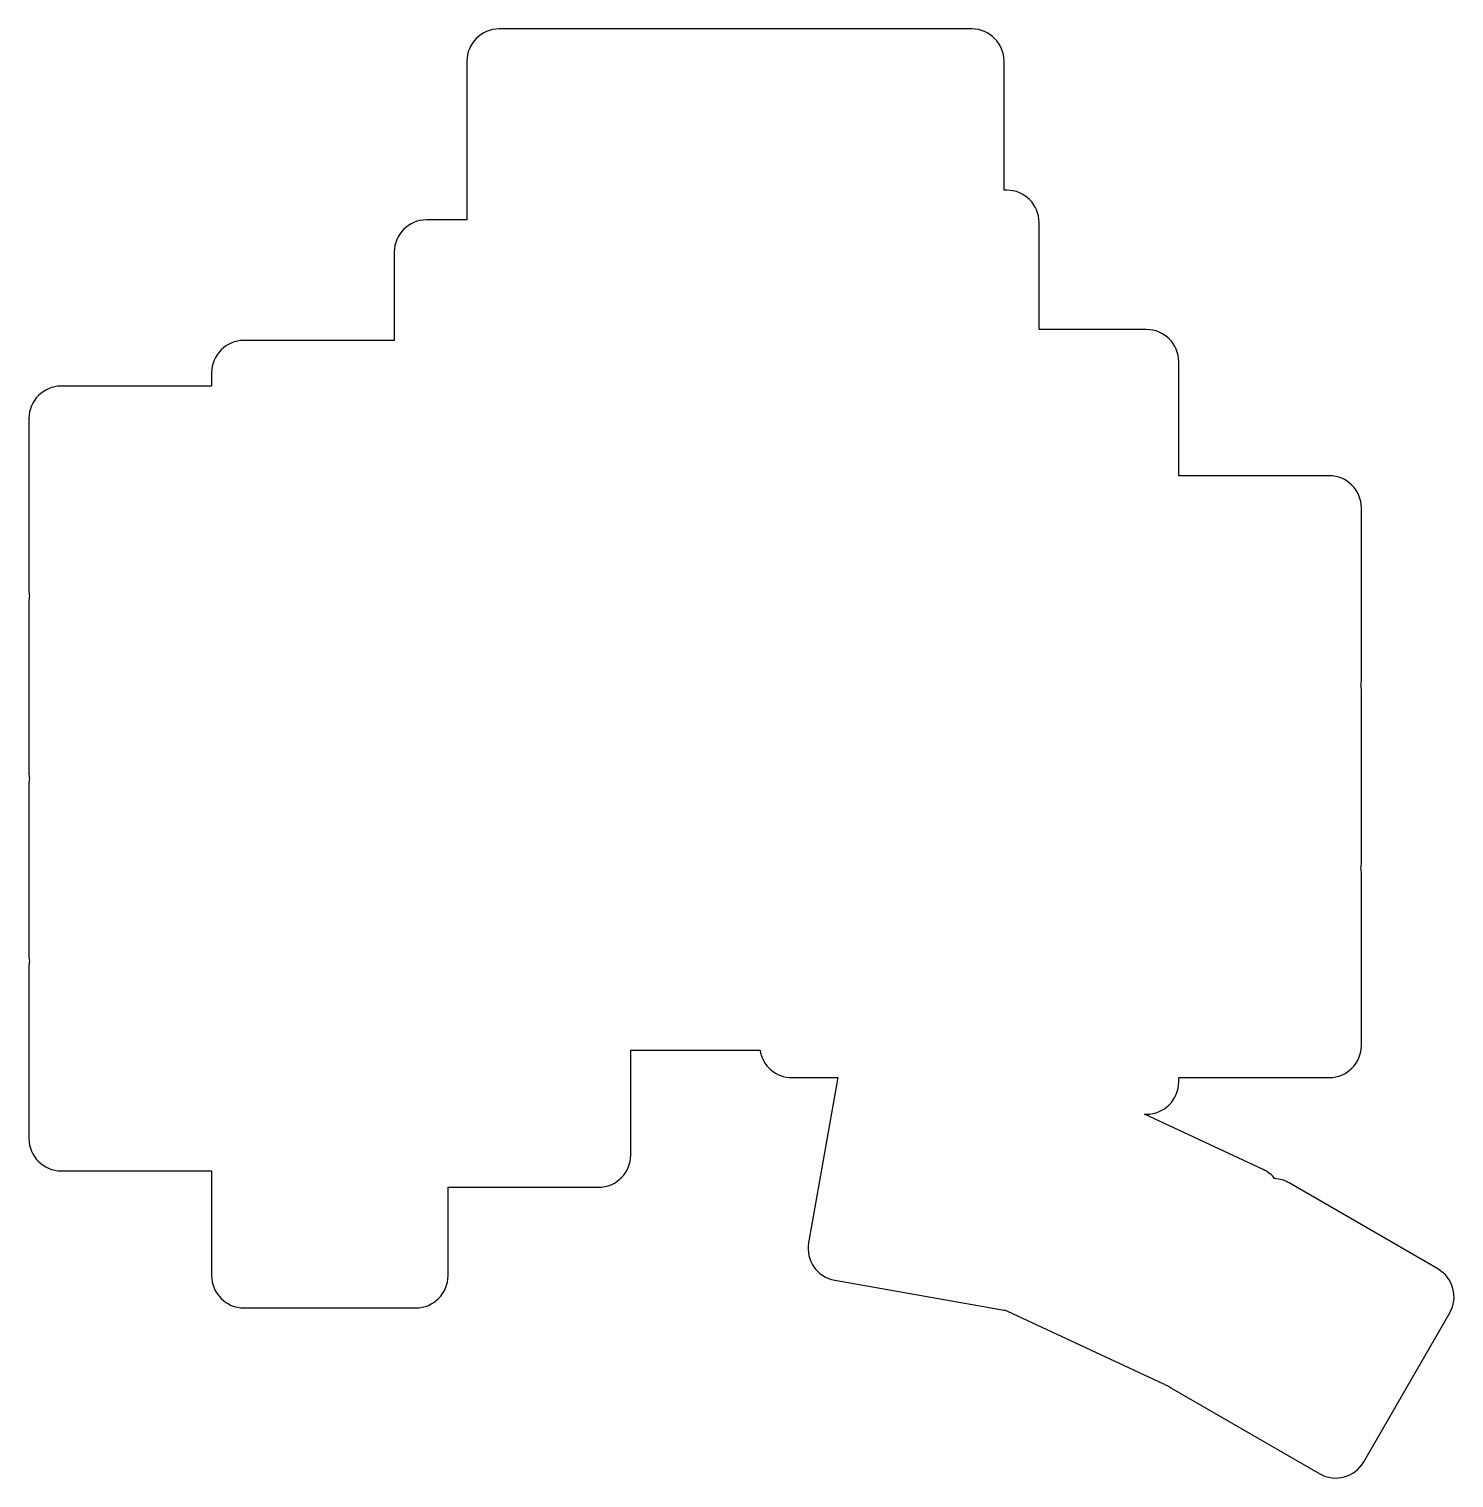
# Model space of a CAD drawing. Header units: millimetres. Extents: x 24 to 157, y -173 to -38.
import ezdxf

# ---------------------------------------------------------------- set-up
doc = ezdxf.new("R2010")
doc.units = ezdxf.units.MM

msp = doc.modelspace()

# ---------------------------------------------------------------- linework, layer by layer
for p, q in [((111.75, -37.77), (67.75, -37.77)), ((64.75, -40.77), (64.75, -55.53)), ((114.75, -52.77), (114.75, -40.77)), ((115, -52.77), (114.75, -52.77)), ((64.75, -55.53), (61, -55.53)), ((118, -65.73), (118, -55.77)), ((58, -58.53), (58, -66.75)), ((128, -65.73), (118, -65.73)), ((58, -66.75), (44, -66.75)), ((131, -79.33), (131, -68.73)), ((41, -69.75), (41, -71)), ((41, -71), (27, -71)), ((24, -74), (24, -90)), ((145, -79.33), (131, -79.33)), ((148, -98.33), (148, -82.33)), ((24, -91), (24, -107)), ((148, -115.33), (148, -99.33)), ((24, -108), (24, -124)), ((148, -132.33), (148, -116.33)), ((24, -125), (24, -141)), ((80, -142.53), (80, -132.78)), ((80, -132.78), (92.03, -132.78)), ((95, -135.33), (99.27, -135.33)), ((99.27, -135.33), (96.56, -150.7)), ((131, -135.73), (131, -135.33)), ((131, -135.33), (145, -135.33)), ((127.83, -138.73), (128, -138.73)), ((138.87, -143.88), (127.83, -138.73)), ((27, -144), (41, -144)), ((41, -144), (41, -153.75)), ((63, -153.75), (63, -145.53)), ((63, -145.53), (77, -145.53)), ((155.12, -153.12), (141.27, -145.12)), ((98.99, -154.17), (114.75, -156.95)), ((44, -156.75), (60, -156.75)), ((115.07, -157.05), (129.57, -163.82)), ((148.22, -171.08), (156.22, -157.22)), ((130.27, -164.18), (144.12, -172.18))]:
    msp.add_line(p, q)
for centre, start, end in [((67.75, -40.77), 90, 180), ((111.75, -40.77), 0, 90), ((115, -55.77), 0, 90), ((61, -58.53), 90, 180), ((128, -68.73), 0, 90), ((44, -69.75), 90, 180), ((27, -74), 90, 180), ((145, -82.33), 0, 90), ((27, -90), 180, 189.5941), ((27, -91), 170.4059, 180), ((145, -98.33), 350.4059, 360), ((145, -99.33), 0, 9.5941), ((27, -107), 180, 189.5941), ((27, -108), 170.4059, 180), ((145, -115.33), 350.4059, 360), ((145, -116.33), 0, 9.5941), ((27, -124), 180, 189.5941), ((27, -125), 170.4059, 180), ((95, -132.33), 188.6269, 270), ((145, -132.33), 270, 360), ((128, -135.73), 270, 360), ((27, -141), 180, 270), ((77, -142.53), 270, 360), ((137.6, -146.6), 398.5202, 65), ((139.77, -147.72), 60, 86.4798), ((99.51, -151.22), 170, 260), ((153.62, -155.72), 330, 60), ((44, -153.75), 180, 270), ((60, -153.75), 270, 360), ((115.27, -154), 260, 263.2775), ((116.34, -154.34), 241.7225, 245), ((130.84, -161.1), 245, 252.5076), ((131.77, -161.58), 232.4925, 240), ((145.62, -169.58), 240, 330)]:
    msp.add_arc(centre, 3, start, end)

doc.saveas('drawing.dxf')
